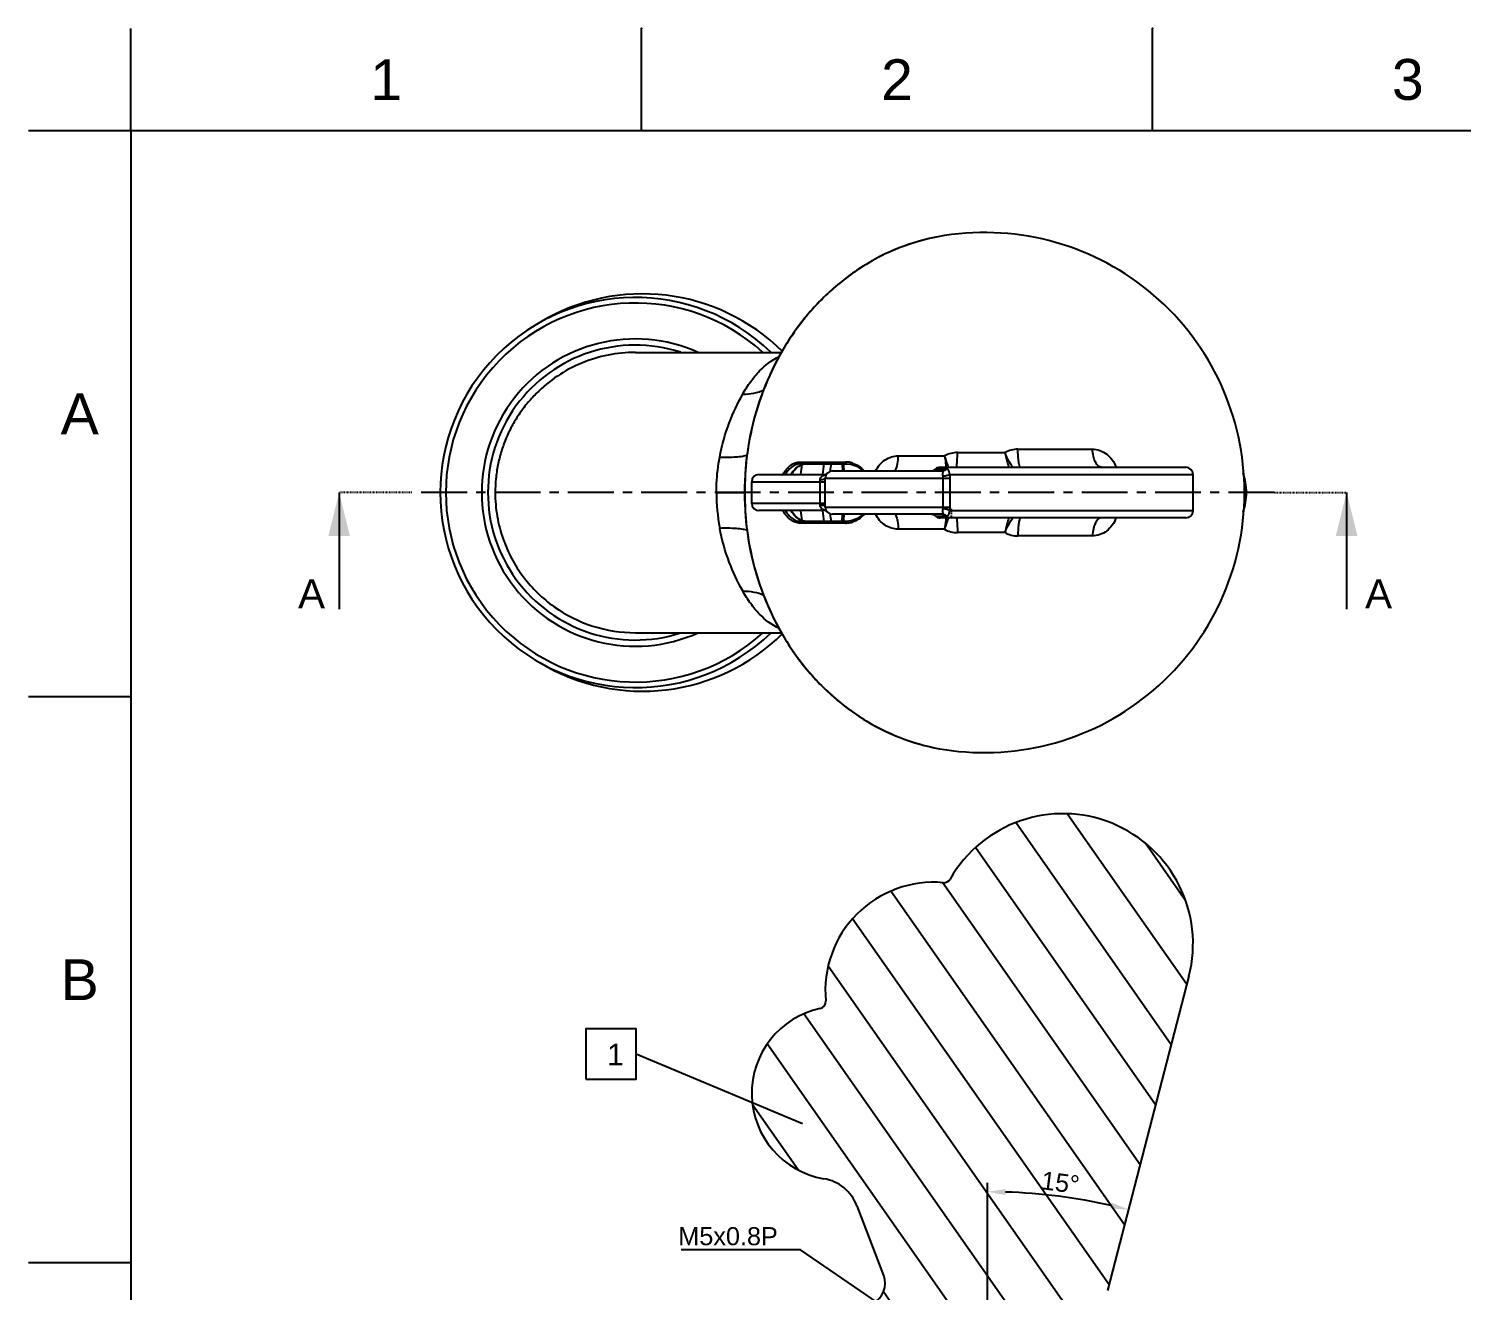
# Model space of a CAD drawing. Header units: millimetres. Extents: x 601 to 1195, y -13 to 407.
# Drawn here: x 601.1 to 799.4, y 232.1 to 406.7 of the extents above; entities that cross this region are included whole.
import ezdxf

# ---------------------------------------------------------------- set-up
doc = ezdxf.new("R2010")
doc.units = ezdxf.units.MM
doc.header["$LTSCALE"] = 0.1
for name, pattern in [('CENTER', [0.6, 0.375, -0.075, 0.075, -0.075]), ('CENTERX2', [101.6, 63.5, -12.7, 12.7, -12.7]), ('PHANTOM', [0.8, 0.45, -0.05, 0.1, -0.05, 0.1, -0.05])]:
    doc.linetypes.add(name, pattern=pattern)
for name, color, linetype in [('CENTER', 1, 'CENTERX2'), ('DEFAULT_1', 7, 'CENTER'), ('DEFAULT_3', 7, 'PHANTOM'), ('DIM', 3, 'Continuous'), ('TEXT', 2, 'Continuous')]:
    doc.layers.add(name, color=color, linetype=linetype)
doc.styles.get("Standard").update_dxf_attribs({"font": 'arial_0.ttf'})
doc.dimstyles.new('ISO-25', dxfattribs={"dimtxt": 2.5, "dimasz": 2.5, "dimexe": 1.25, "dimexo": 0.625, "dimtad": 1, "dimtxsty": 'Standard', "dimcen": 2.5, "dimadec": 0, "dimazin": 0, "dimtfac": 1, "dimtmove": 0, "dimatfit": 3, "dimfxl": 1, "dimarcsym": 0})

# ---------------------------------------------------------------- blocks, each defined once
blk = doc.blocks.new('*D6')
at = {"layer": 'Defpoints', "color": 0, "transparency": 16777216}
for p in [(761.67, 275.55), (746.89, 244.61), (750.43, 232.07), (733.8, 206.96), (733.8, 191.58)]:
    blk.add_point(p, dxfattribs=at)
at = {"layer": 'DIM', "color": 0, "lineweight": -2, "transparency": 16777216}
blk.add_line((733.8, 207.58), (733.8, 246.97), dxfattribs=at)
blk.add_arc((733.8, 167.78), 77.94, 77.3379, 88.1621, dxfattribs=at)
at = {"layer": 'DIM', "color": 0, "transparency": 16777216}
for points in [[(736.3, 245.26), (736.31, 246.1), (733.8, 245.72)], [(750.98, 244.23), (750.79, 243.42), (753.32, 243.24)]]:
    blk.add_solid(points, dxfattribs=at)
at = {"layer": 'DIM', "color": 0, "transparency": 16777216, "insert": (743.88, 246.98), "char_height": 2.5, "attachment_point": 5, "rotation": 352.75}
blk.add_mtext('15°', dxfattribs=at)

msp = doc.modelspace()

# ---------------------------------------------------------------- hatches: boundary and pattern name
at = {"linetype": 'Continuous'}
h = msp.add_hatch(dxfattribs=at)
h.set_pattern_fill('DEFAULT__25', color=2, scale=6.531969, angle=125, style=0, pattern_type=0)
h.set_pattern_definition([(125, (470.9376, -5.502), (-5.35068, -3.74658), [])])
edge = h.paths.add_edge_path()
edge.add_line((755.454, 224.325), (749.526, 225.639))
edge.add_line((749.526, 225.639), (745.919, 209.371))
edge.add_line((740.794, 210.507), (745.919, 209.371))
edge.add_line((743.174, 221.246), (740.794, 210.507))
edge.add_line((743.174, 221.246), (734.388, 223.194))
edge.add_line((734.388, 223.194), (733.955, 221.242))
edge.add_line((733.955, 221.242), (729.317, 222.27))
edge.add_line((729.317, 222.27), (728.937, 222.866))
edge.add_line((730.488, 229.86), (728.937, 222.866))
edge.add_line((730.488, 229.86), (724.559, 231.174))
edge.add_spline(control_points=[(724.559, 231.174), (722.593, 230.655), (720.681, 229.964), (718.837, 229.107)], knot_values=[0, 0, 0, 0, 1, 1, 1, 1], weights=[1, 0.9974035, 0.9974035, 1], degree=3, periodic=0)
edge.add_spline(control_points=[(718.837, 229.107), (718.759, 229.071), (718.674, 229.086), (718.612, 229.146)], knot_values=[0, 0, 0, 0, 1, 1, 1, 1], weights=[1, 0.8813654, 0.8813654, 1], degree=3, periodic=0)
edge.add_line((717.776, 229.968), (718.612, 229.146))
edge.add_spline(control_points=[(717.776, 229.968), (717.667, 230.075), (717.693, 230.225), (717.83, 230.291)], knot_values=[0, 0, 0, 0, 1, 1, 1, 1], weights=[1, 0.7160471, 0.7160471, 1], degree=3, periodic=0)
edge.add_line((717.923, 230.335), (717.83, 230.291))
edge.add_spline(control_points=[(717.923, 230.335), (719.415, 231.044), (720.028, 232.578), (719.436, 234.12)], knot_values=[0, 0, 0, 0, 1, 1, 1, 1], weights=[1, 0.8225329, 0.8225329, 1], degree=3, periodic=0)
edge.add_line((719.436, 234.12), (715.734, 243.766))
edge.add_spline(control_points=[(711.143, 247.53), (713.28, 247.164), (714.957, 245.79), (715.734, 243.766)], knot_values=[0, 0, 0, 0, 1, 1, 1, 1], weights=[1, 0.912717, 0.912717, 1], degree=3, periodic=0)
edge.add_spline(control_points=[(711.143, 247.53), (694.313, 250.407), (693.941, 267.478), (710.629, 271.087)], knot_values=[0, 0, 0, 0, 1, 1, 1, 1], weights=[1, 0.4600084, 0.4600084, 1], degree=3, periodic=0)
edge.add_spline(control_points=[(711.413, 272.158), (711.463, 271.629), (711.149, 271.199), (710.629, 271.087)], knot_values=[0, 0, 0, 0, 1, 1, 1, 1], weights=[1, 0.831994, 0.831994, 1], degree=3, periodic=0)
edge.add_spline(control_points=[(711.413, 272.158), (710.467, 282.227), (717.599, 289.397), (727.672, 288.503)], knot_values=[0, 0, 0, 0, 1, 1, 1, 1], weights=[1, 0.7599048, 0.7599048, 1], degree=3, periodic=0)
edge.add_spline(control_points=[(728.628, 289.002), (728.428, 288.654), (728.072, 288.468), (727.672, 288.503)], knot_values=[0, 0, 0, 0, 1, 1, 1, 1], weights=[1, 0.8947848, 0.8947848, 1], degree=3, periodic=0)
edge.add_spline(control_points=[(728.628, 289.002), (742.633, 313.449), (768.728, 302.825), (761.673, 275.548)], knot_values=[0, 0, 0, 0, 1, 1, 1, 1], weights=[1, 0.422128, 0.422128, 1], degree=3, periodic=0)
edge.add_line((761.673, 275.548), (750.43, 232.073))
edge.add_spline(control_points=[(751.799, 228.745), (750.61, 229.453), (750.083, 230.733), (750.43, 232.073)], knot_values=[0, 0, 0, 0, 1, 1, 1, 1], weights=[1, 0.8667663, 0.8667663, 1], degree=3, periodic=0)
edge.add_spline(control_points=[(751.799, 228.745), (763.786, 221.602), (770.254, 209.237), (769.284, 195.316)], knot_values=[0, 0, 0, 0, 1, 1, 1, 1], weights=[1, 0.9011603, 0.9011603, 1], degree=3, periodic=0)
edge.add_spline(control_points=[(769.284, 195.316), (769.277, 195.206), (769.196, 195.131), (769.086, 195.13)], knot_values=[0, 0, 0, 0, 1, 1, 1, 1], weights=[1, 0.8228257, 0.8228257, 1], degree=3, periodic=0)
edge.add_line((768.096, 195.121), (769.086, 195.13))
edge.add_spline(control_points=[(768.096, 195.121), (767.979, 195.12), (767.895, 195.202), (767.894, 195.32)], knot_values=[0, 0, 0, 0, 1, 1, 1, 1], weights=[1, 0.8047379, 0.8047379, 1], degree=3, periodic=0)
edge.add_line((767.87, 198.119), (767.894, 195.32))
edge.add_spline(control_points=[(755.454, 224.325), (763.369, 217.731), (767.78, 208.421), (767.87, 198.119)], knot_values=[0, 0, 0, 0, 1, 1, 1, 1], weights=[1, 0.9382711, 0.9382711, 1], degree=3, periodic=0)
edge = h.paths.add_edge_path()
edge.add_spline(control_points=[(704.911, 219.864), (702.986, 217.379), (701.401, 214.665), (700.183, 211.767)], knot_values=[0, 0, 0, 0, 1, 1, 1, 1], weights=[1, 0.9943227, 0.9943227, 1], degree=3, periodic=0)
edge.add_spline(control_points=[(705.21, 219.885), (705.118, 219.975), (704.99, 219.966), (704.911, 219.864)], knot_values=[0, 0, 0, 0, 1, 1, 1, 1], weights=[1, 0.7762232, 0.7762232, 1], degree=3, periodic=0)
edge.add_line((705.21, 219.885), (706, 219.108))
edge.add_spline(control_points=[(706.018, 218.844), (706.083, 218.928), (706.075, 219.034), (706, 219.108)], knot_values=[0, 0, 0, 0, 1, 1, 1, 1], weights=[1, 0.832452, 0.832452, 1], degree=3, periodic=0)
edge.add_spline(control_points=[(706.018, 218.844), (704.193, 216.47), (702.691, 213.879), (701.537, 211.116)], knot_values=[0, 0, 0, 0, 1, 1, 1, 1], weights=[1, 0.9943901, 0.9943901, 1], degree=3, periodic=0)
edge.add_spline(control_points=[(701.537, 211.116), (701.489, 211.002), (701.373, 210.959), (701.263, 211.015)], knot_values=[0, 0, 0, 0, 1, 1, 1, 1], weights=[1, 0.7876711, 0.7876711, 1], degree=3, periodic=0)
edge.add_line((700.278, 211.511), (701.263, 211.015))
edge.add_spline(control_points=[(700.278, 211.511), (700.179, 211.561), (700.141, 211.665), (700.183, 211.767)], knot_values=[0, 0, 0, 0, 1, 1, 1, 1], weights=[1, 0.8207102, 0.8207102, 1], degree=3, periodic=0)
edge = h.paths.add_edge_path()
edge.add_line((726.881, 213.591), (732.007, 212.455))
edge.add_line((727.855, 217.985), (726.881, 213.591))
edge.add_line((728.452, 218.365), (727.855, 217.985))
edge.add_line((733.089, 217.337), (728.452, 218.365))
edge.add_line((733.089, 217.337), (732.007, 212.455))

# ---------------------------------------------------------------- linework, layer by layer
for p, q in [((615.21, 392.586), (615.21, 406.728)), ((685.917, 392.586), (685.917, 406.728)), ((756.624, 392.586), (756.624, 406.728)), ((615.21, 392.586), (601.069, 392.586)), ((1180.867, 392.586), (615.21, 392.586)), ((615.21, 392.586), (615.21, 0.869)), ((615.21, 314.243), (601.069, 314.243)), ((615.21, 235.899), (601.069, 235.899))]:
    msp.add_line(p, q)
at = {"color": 7, "linetype": 'Continuous'}
for p, q in [((685.05, 361.909), (705.342, 361.909)), ((721.465, 347.586), (727.863, 347.585)), ((729.645, 348.047), (736.229, 348.047)), ((737.998, 348.509), (748.314, 348.509)), ((707.872, 346.732), (714.164, 346.732)), ((708.013, 346.509), (714.283, 346.509)), ((712.348, 345.509), (727.511, 345.509)), ((713.673, 346.509), (713.708, 345.509)), ((714.282, 346.509), (714.896, 346.442)), ((728.115, 345.759), (726.585, 345.759)), ((727.247, 346.009), (761.246, 346.009)), ((701.166, 341.009), (701.166, 344.009)), ((701.166, 344.009), (711.347, 344.009)), ((702.166, 345.009), (711.395, 345.009)), ((710.629, 344.009), (710.629, 344.259)), ((710.629, 341.009), (710.629, 344.009)), ((711.347, 340.509), (711.347, 344.509)), ((711.347, 344.509), (728.628, 344.509)), ((711.5, 345.022), (711.395, 345.009)), ((727.672, 340.509), (727.672, 344.509)), ((728.595, 345.009), (762.247, 345.009)), ((728.628, 340.509), (728.628, 344.509)), ((762.247, 340.009), (762.247, 345.009)), ((644.053, 342.509), (644.053, 336.389)), ((696.271, 342.509), (700.299, 342.509)), ((783.509, 342.509), (783.509, 336.389)), ((711.347, 341.009), (701.166, 341.009)), ((711.395, 340.009), (702.166, 340.009)), ((710.629, 340.759), (710.629, 341.009)), ((711.347, 340.509), (728.628, 340.509)), ((711.395, 340.009), (711.5, 339.996)), ((727.511, 339.509), (712.347, 339.509)), ((713.673, 338.509), (713.708, 339.509)), ((726.585, 339.259), (728.115, 339.259)), ((728.595, 340.009), (762.247, 340.009)), ((714.164, 338.285), (707.872, 338.285)), ((714.275, 338.509), (708.013, 338.509)), ((714.916, 338.58), (714.275, 338.509)), ((715.718, 338.88), (714.916, 338.58)), ((727.863, 337.432), (721.465, 337.432)), ((761.246, 339.009), (727.247, 339.009)), ((736.229, 336.97), (729.645, 336.97)), ((748.314, 336.509), (737.998, 336.509)), ((685.05, 323.109), (705.342, 323.109)), ((761.673, 275.548), (750.43, 232.073)), ((719.436, 234.12), (715.734, 243.766))]:
    msp.add_line(p, q, dxfattribs=at)
at = {"color": 5, "linetype": 'Continuous'}
for p, q in [((644.053, 336.389), (644.053, 326.389)), ((783.509, 336.389), (783.509, 326.389))]:
    msp.add_line(p, q, dxfattribs=at)
at = {"color": 7, "linetype": 'Continuous'}
for points in [[(714.896, 346.442), (715.699, 346.147), (716.414, 345.638), (716.523, 345.509)], [(716.526, 339.509), (716.43, 339.395), (715.718, 338.88)]]:
    msp.add_lwpolyline(points, dxfattribs=at)
for centre, radius, start, end in [((733.371, 342.509), 36, 0.00003, 98.80743), ((685.053, 342.509), 27, 46.06488, 313.93512), ((686.053, 342.509), 27.5, 45.19945, 121.16636), ((685.053, 342.509), 26.236, 47.82275, 312.17726), ((685.053, 342.509), 21.269, 65.86304, 294.13696), ((685.053, 342.509), 20.412, 72.14829, 287.85167), ((729.647, 344.371), 3.676, 90.03122, 119.02634), ((737.998, 344.885), 3.623, 89.99335, 119.23195), ((733.803, 342.509), 26.007, 171.4362, 174.45098), ((733.803, 342.509), 23, 169.97702, 173.73087), ((712.347, 344.509), 1, 90, 180), ((733.803, 342.509), 22, 169.51476, 172.26578), ((714.163, 343.569), 3.163, 87.3657, 89.9872), ((714.159, 343.516), 3.216, 75.63004, 87.33311), ((714.149, 343.478), 3.256, 72.82114, 75.62987), ((718.961, 346.547), 2.313, 333.203, 335.94449), ((725.924, 346.509), 1, 270, 311.40962), ((727.247, 345.009), 1, 90, 131.40962), ((733.803, 342.509), 16.2, 12.48734, 12.53297), ((761.247, 345.009), 1, 0, 90), ((740.331, 342.508), 40.147, 178.35933, 179.99952), ((702.166, 344.009), 1, 90, 180), ((726.615, 344.508), 1.057, 0.01545, 13.7001), ((724.81, 344.509), 3.818, 359.99178, 7.51727), ((722.816, 342.483), 26.545, 179.94539, 190.60815), ((740.331, 342.509), 40.147, 180.00048, 181.64451), ((733.371, 342.509), 36, 261.19257, 359.99997), ((702.166, 341.009), 1, 180, 270), ((733.803, 342.509), 26.007, 185.57527, 188.5433), ((733.803, 342.509), 23, 186.26912, 190.02298), ((712.347, 340.509), 1, 180, 270), ((733.803, 342.509), 22, 187.73421, 190.48524), ((718.961, 338.47), 2.313, 24.0555, 26.79702), ((725.924, 338.509), 1, 48.59038, 90), ((727.247, 340.009), 1, 228.59038, 270), ((726.615, 340.509), 1.057, 346.30312, 359.98133), ((724.842, 340.506), 3.786, 352.45148, 0.03947), ((761.247, 340.009), 1, 270, 0), ((714.164, 341.443), 3.158, 270.00721, 272.50032), ((714.159, 341.5), 3.215, 272.537, 284.51862), ((714.149, 341.541), 3.258, 284.51673, 287.18909), ((729.648, 340.651), 3.681, 241.00323, 269.95683), ((737.998, 340.131), 3.622, 240.76187, 270.00885), ((686.053, 342.509), 27.5, 238.83363, 314.80024), ((744.247, 280.055), 18, 345.5, 150.19183), ((726.347, 273.562), 15, 84.93333, 185.37098), ((727.76, 289.5), 1, 264.93333, 330.19183), ((710.418, 272.064), 1, 282.20429, 5.37098), ((713.166, 259.358), 12, 102.20429, 260.29724), ((710.132, 241.616), 6, 21, 80.29724), ((716.636, 233.045), 3, 295.41173, 21)]:
    msp.add_arc(centre, radius, start, end, dxfattribs=at)
for centre, major_axis, start_param, end_param in [((714.804, 371.162), (-2.001, 57.307), -4.2688909, -4.2494687), ((714.804, 313.855), (2.001, 57.307), 1.1078761, 1.1272983)]:
    msp.add_ellipse(centre, major_axis=major_axis, ratio=0.0348783, start_param=start_param, end_param=end_param, dxfattribs=at)
for points, knots in [([(727.859, 378.084), (725.955, 377.789), (722.171, 376.807), (716.86, 374.238), (712.048, 370.654), (707.891, 366.173), (704.518, 360.943), (702.032, 355.131), (700.509, 348.922), (700.168, 344.648), (700.168, 342.509)], [0, 0, 0, 0, 0.1180452, 0.2376106, 0.3593102, 0.4834453, 0.6100085, 0.7386903, 0.8689323, 1, 1, 1, 1]), ([(727.859, 378.084), (725.999, 377.796), (722.303, 376.845), (717.102, 374.371), (712.371, 370.922), (708.254, 366.607), (704.875, 361.561), (702.334, 355.939), (700.705, 349.912), (700.26, 345.748), (700.2, 343.658)], [0, 0, 0, 0, 0.1180897, 0.2376583, 0.3593238, 0.4833947, 0.6098843, 0.7385199, 0.8687788, 1, 1, 1, 1]), ([(685.05, 361.909), (683.785, 361.91), (681.242, 361.657), (677.579, 360.549), (674.205, 358.741), (671.736, 356.721), (670.034, 354.838), (668.898, 353.308), (667.915, 351.674), (667.098, 349.946), (666.455, 348.148), (665.99, 346.3), (665.71, 344.415), (665.65, 343.145), (665.65, 342.509)], [0, 0, 0, 0, 0.1246538, 0.2499331, 0.3747618, 0.4995755, 0.5620582, 0.6245312, 0.6870506, 0.7497575, 0.8125206, 0.874958, 0.937241, 1, 1, 1, 1]), ([(699.911, 356.126), (700.243, 356.732), (700.951, 357.863), (702.51, 359.75), (703.94, 360.86), (704.959, 361.325)], [0, 0, 0, 0, 0.2822465, 0.5426304, 1, 1, 1, 1]), ([(696.724, 347.421), (697.026, 349.026), (697.879, 352.026), (699.205, 354.84), (699.91, 356.126)], [0, 0, 0, 0, 0.5268784, 1, 1, 1, 1]), ([(699.911, 356.126), (700.435, 356.137), (701.444, 356.235), (702.423, 356.513), (702.872, 356.7)], [0, 0, 0, 0, 0.5188785, 1, 1, 1, 1]), ([(696.271, 342.509), (696.271, 342.922), (696.309, 344.568), (696.497, 346.21), (696.725, 347.421)], [0, 0, 0, 0, 0.2513678, 1, 1, 1, 1]), ([(696.724, 347.421), (697.483, 347.396), (698.551, 347.396), (699.851, 347.529), (700.388, 347.641), (700.618, 347.714)], [0, 0, 0, 0, 0.5816619, 0.8152748, 1, 1, 1, 1]), ([(718.306, 345.509), (718.451, 345.816), (718.821, 346.389), (719.58, 347.06), (720.484, 347.487), (721.141, 347.586), (721.465, 347.586)], [0, 0, 0, 0, 0.2556942, 0.5074943, 0.7552143, 1, 1, 1, 1]), ([(721.072, 345.605), (721.196, 345.882), (721.373, 346.541), (721.447, 347.214), (721.465, 347.586)], [0, 0, 0, 0, 0.449699, 1, 1, 1, 1]), ([(728.429, 345.996), (728.386, 346.107), (728.186, 346.633), (728.003, 347.165), (727.864, 347.586)], [0, 0, 0, 0, 0.2126612, 1, 1, 1, 1]), ([(727.864, 347.586), (727.885, 347.441), (727.959, 346.912), (728.023, 346.381), (728.058, 345.995)], [0, 0, 0, 0, 0.2740745, 1, 1, 1, 1]), ([(729.507, 346.003), (729.554, 346.295), (729.613, 346.977), (729.639, 347.66), (729.645, 348.047)], [0, 0, 0, 0, 0.4330633, 1, 1, 1, 1]), ([(736.229, 348.047), (736.301, 347.655), (736.45, 346.961), (736.653, 346.279), (736.769, 345.991)], [0, 0, 0, 0, 0.5625145, 1, 1, 1, 1]), ([(737.36, 346.007), (737.258, 346.113), (737.051, 346.376), (736.641, 347.042), (736.385, 347.627), (736.229, 348.047)], [0, 0, 0, 0, 0.1880635, 0.425989, 1, 1, 1, 1]), ([(738.384, 346.009), (738.357, 346.009), (738.314, 346.05), (738.278, 346.117), (738.23, 346.237), (738.179, 346.439), (738.1, 346.882), (738.032, 347.581), (738.006, 348.18), (737.998, 348.509)], [0, 0, 0, 0, 0.0320139, 0.0577886, 0.0912242, 0.1813065, 0.3010926, 0.6159971, 1, 1, 1, 1]), ([(748.314, 348.509), (748.663, 348.509), (749.376, 348.388), (750.339, 347.866), (751.114, 347.055), (751.455, 346.375), (751.575, 346.016)], [0, 0, 0, 0, 0.2401286, 0.4861735, 0.7398889, 1, 1, 1, 1]), ([(749.559, 346.009), (749.484, 346.009), (749.323, 346.045), (749.105, 346.193), (748.906, 346.423), (748.653, 346.859), (748.425, 347.564), (748.337, 348.177), (748.314, 348.509)], [0, 0, 0, 0, 0.07547, 0.1605842, 0.261153, 0.3794538, 0.6654999, 1, 1, 1, 1]), ([(705.497, 345.03), (705.629, 345.283), (705.929, 345.746), (706.506, 346.299), (707.164, 346.65), (707.641, 346.732), (707.872, 346.732)], [0, 0, 0, 0, 0.2792487, 0.5363775, 0.7740481, 1, 1, 1, 1]), ([(708.013, 346.509), (707.805, 346.509), (707.375, 346.438), (706.776, 346.135), (706.245, 345.655), (705.962, 345.251), (705.836, 345.029)], [0, 0, 0, 0, 0.2274344, 0.4657248, 0.7222418, 1, 1, 1, 1]), ([(706.626, 345.029), (706.801, 345.336), (707.209, 345.88), (707.783, 346.26), (708.078, 346.372)], [0, 0, 0, 0, 0.5277812, 1, 1, 1, 1]), ([(706.676, 345.029), (706.847, 345.335), (707.243, 345.875), (707.803, 346.256), (708.09, 346.37)], [0, 0, 0, 0, 0.5323942, 1, 1, 1, 1]), ([(707.872, 346.732), (707.869, 346.704), (707.873, 346.649), (707.901, 346.576), (707.949, 346.523), (707.993, 346.509), (708.013, 346.509)], [0, 0, 0, 0, 0.2856165, 0.5549525, 0.7915239, 1, 1, 1, 1]), ([(708.078, 346.372), (708.136, 346.395), (708.371, 346.473), (708.619, 346.509), (708.803, 346.509)], [0, 0, 0, 0, 0.2544585, 1, 1, 1, 1]), ([(708.09, 346.37), (708.147, 346.392), (708.377, 346.472), (708.622, 346.509), (708.803, 346.509)], [0, 0, 0, 0, 0.255991, 1, 1, 1, 1]), ([(714.164, 346.732), (714.162, 346.704), (714.164, 346.625), (714.213, 346.509), (714.271, 346.509)], [0, 0, 0, 0, 0.3245335, 1, 1, 1, 1]), ([(715.111, 346.588), (715.417, 346.494), (716.015, 346.207), (716.512, 345.77), (716.732, 345.52)], [0, 0, 0, 0, 0.4901641, 1, 1, 1, 1]), ([(728.115, 345.759), (728.034, 345.681), (727.845, 345.554), (727.62, 345.509), (727.511, 345.509)], [0, 0, 0, 0, 0.5056407, 1, 1, 1, 1]), ([(727.642, 344.759), (727.618, 344.858), (727.604, 345.006), (727.623, 345.188), (727.644, 345.298), (727.661, 345.385), (727.661, 345.451), (727.632, 345.485), (727.584, 345.507), (727.541, 345.509), (727.511, 345.509)], [0, 0, 0, 0, 0.3558156, 0.5082708, 0.6388661, 0.743686, 0.8201135, 0.8540741, 0.8932231, 1, 1, 1, 1]), ([(728.595, 345.009), (728.562, 345.132), (728.525, 345.302), (728.465, 345.503), (728.42, 345.605), (728.364, 345.681), (728.266, 345.748), (728.175, 345.759), (728.115, 345.759)], [0, 0, 0, 0, 0.3923704, 0.5319615, 0.6421462, 0.7326823, 0.8157586, 1, 1, 1, 1]), ([(769.637, 342.509), (769.637, 342.972), (769.558, 343.902), (769.326, 344.805), (769.175, 345.243)], [0, 0, 0, 0, 0.5000185, 1, 1, 1, 1]), ([(710.629, 344.259), (710.629, 344.372), (710.705, 344.593), (710.903, 344.783), (711.075, 344.891), (711.198, 344.952), (711.303, 344.99), (711.368, 345.009), (711.395, 345.009)], [0, 0, 0, 0, 0.2958079, 0.5734999, 0.7045152, 0.8264073, 0.9306657, 1, 1, 1, 1]), ([(711.229, 344.341), (711.143, 344.314), (710.943, 344.277), (710.741, 344.262), (710.629, 344.259)], [0, 0, 0, 0, 0.4453479, 1, 1, 1, 1]), ([(711.359, 344.398), (711.35, 344.392), (711.309, 344.369), (711.264, 344.352), (711.229, 344.341)], [0, 0, 0, 0, 0.2136458, 1, 1, 1, 1]), ([(728.595, 345.009), (728.541, 344.977), (728.409, 344.921), (728.093, 344.825), (727.828, 344.779), (727.642, 344.759)], [0, 0, 0, 0, 0.1900157, 0.4325051, 1, 1, 1, 1]), ([(665.65, 342.509), (665.651, 341.412), (665.833, 339.225), (666.385, 337.1), (666.746, 336.076)], [0, 0, 0, 0, 0.5024996, 1, 1, 1, 1]), ([(700.168, 342.509), (700.168, 340.369), (700.509, 336.095), (702.032, 329.887), (704.518, 324.074), (707.891, 318.844), (712.048, 314.364), (716.86, 310.779), (722.171, 308.21), (725.955, 307.228), (727.859, 306.933)], [0, 0, 0, 0, 0.1310677, 0.2613098, 0.3899915, 0.5165547, 0.6406898, 0.7623894, 0.8819548, 1, 1, 1, 1]), ([(700.2, 341.357), (700.26, 339.266), (700.705, 335.102), (702.335, 329.076), (704.876, 323.454), (708.255, 318.409), (712.371, 314.095), (717.103, 310.646), (722.304, 308.172), (725.999, 307.221), (727.859, 306.933)], [0, 0, 0, 0, 0.1312214, 0.2614801, 0.3901155, 0.5166049, 0.6406757, 0.7623413, 0.88191, 1, 1, 1, 1]), ([(769.175, 339.774), (769.326, 340.213), (769.558, 341.115), (769.637, 342.045), (769.637, 342.509)], [0, 0, 0, 0, 0.4999815, 1, 1, 1, 1]), ([(707.872, 338.285), (707.641, 338.285), (707.164, 338.367), (706.506, 338.718), (705.929, 339.271), (705.629, 339.734), (705.497, 339.987)], [0, 0, 0, 0, 0.2259484, 0.4636189, 0.7207497, 1, 1, 1, 1]), ([(705.836, 339.988), (705.962, 339.767), (706.245, 339.362), (706.776, 338.882), (707.375, 338.579), (707.805, 338.509), (708.013, 338.509)], [0, 0, 0, 0, 0.2777582, 0.5342752, 0.7725656, 1, 1, 1, 1]), ([(708.078, 338.645), (707.783, 338.758), (707.209, 339.137), (706.801, 339.681), (706.626, 339.988)], [0, 0, 0, 0, 0.4722188, 1, 1, 1, 1]), ([(708.091, 338.647), (707.804, 338.76), (707.244, 339.142), (706.847, 339.682), (706.676, 339.988)], [0, 0, 0, 0, 0.4675878, 1, 1, 1, 1]), ([(711.229, 340.676), (711.143, 340.703), (710.943, 340.741), (710.741, 340.755), (710.629, 340.759)], [0, 0, 0, 0, 0.4453475, 1, 1, 1, 1]), ([(711.395, 340.009), (711.368, 340.009), (711.303, 340.027), (711.198, 340.066), (711.075, 340.126), (710.903, 340.235), (710.705, 340.424), (710.629, 340.646), (710.629, 340.759)], [0, 0, 0, 0, 0.0693795, 0.173635, 0.2954899, 0.4264793, 0.7042081, 1, 1, 1, 1]), ([(711.359, 340.619), (711.35, 340.625), (711.309, 340.648), (711.264, 340.665), (711.229, 340.676)], [0, 0, 0, 0, 0.2136426, 1, 1, 1, 1]), ([(716.729, 339.493), (716.509, 339.245), (716.013, 338.809), (715.416, 338.524), (715.111, 338.429)], [0, 0, 0, 0, 0.5097956, 1, 1, 1, 1]), ([(721.465, 337.432), (721.141, 337.432), (720.484, 337.53), (719.58, 337.957), (718.821, 338.628), (718.451, 339.202), (718.306, 339.508)], [0, 0, 0, 0, 0.2447857, 0.4925055, 0.7443057, 1, 1, 1, 1]), ([(721.072, 339.413), (721.196, 339.135), (721.373, 338.476), (721.447, 337.803), (721.465, 337.432)], [0, 0, 0, 0, 0.449699, 1, 1, 1, 1]), ([(727.511, 339.509), (727.541, 339.509), (727.584, 339.51), (727.632, 339.532), (727.661, 339.567), (727.661, 339.632), (727.644, 339.719), (727.623, 339.829), (727.604, 340.011), (727.618, 340.159), (727.642, 340.259)], [0, 0, 0, 0, 0.1067821, 0.1459068, 0.1797787, 0.2561101, 0.360893, 0.4913661, 0.6438693, 1, 1, 1, 1]), ([(728.115, 339.259), (728.034, 339.337), (727.845, 339.464), (727.62, 339.509), (727.511, 339.509)], [0, 0, 0, 0, 0.5056333, 1, 1, 1, 1]), ([(728.595, 340.009), (728.541, 340.04), (728.409, 340.096), (728.093, 340.192), (727.828, 340.238), (727.642, 340.259)], [0, 0, 0, 0, 0.1900092, 0.432496, 1, 1, 1, 1]), ([(728.115, 339.259), (728.175, 339.259), (728.266, 339.27), (728.364, 339.336), (728.42, 339.412), (728.465, 339.514), (728.525, 339.715), (728.563, 339.885), (728.595, 340.009)], [0, 0, 0, 0, 0.1840613, 0.2671203, 0.3575438, 0.467739, 0.607369, 1, 1, 1, 1]), ([(699.91, 328.891), (699.205, 330.177), (697.879, 332.991), (697.026, 335.991), (696.724, 337.597)], [0, 0, 0, 0, 0.4731213, 1, 1, 1, 1]), ([(696.725, 337.597), (697.484, 337.621), (698.551, 337.621), (699.85, 337.488), (700.388, 337.376), (700.618, 337.304)], [0, 0, 0, 0, 0.5816118, 0.8152446, 1, 1, 1, 1]), ([(707.872, 338.285), (707.869, 338.313), (707.873, 338.368), (707.901, 338.441), (707.949, 338.494), (707.993, 338.509), (708.013, 338.509)], [0, 0, 0, 0, 0.2856165, 0.5549525, 0.7915239, 1, 1, 1, 1]), ([(708.803, 338.509), (708.742, 338.509), (708.496, 338.52), (708.251, 338.579), (708.078, 338.645)], [0, 0, 0, 0, 0.2474087, 1, 1, 1, 1]), ([(708.803, 338.509), (708.744, 338.509), (708.501, 338.52), (708.261, 338.58), (708.091, 338.647)], [0, 0, 0, 0, 0.2461249, 1, 1, 1, 1]), ([(714.164, 338.285), (714.162, 338.313), (714.164, 338.393), (714.213, 338.509), (714.271, 338.509)], [0, 0, 0, 0, 0.3245329, 1, 1, 1, 1]), ([(728.058, 339.023), (728.047, 338.905), (727.994, 338.374), (727.924, 337.844), (727.864, 337.432)], [0, 0, 0, 0, 0.2204327, 1, 1, 1, 1]), ([(727.864, 337.432), (727.913, 337.581), (728.093, 338.114), (728.283, 338.644), (728.429, 339.021)], [0, 0, 0, 0, 0.2804555, 1, 1, 1, 1]), ([(729.507, 339.014), (729.554, 338.722), (729.613, 338.04), (729.639, 337.357), (729.645, 336.97)], [0, 0, 0, 0, 0.4330633, 1, 1, 1, 1]), ([(736.769, 339.026), (736.653, 338.738), (736.45, 338.056), (736.301, 337.362), (736.229, 336.97)], [0, 0, 0, 0, 0.4374834, 1, 1, 1, 1]), ([(736.229, 336.97), (736.385, 337.391), (736.641, 337.975), (737.051, 338.641), (737.258, 338.904), (737.359, 339.01)], [0, 0, 0, 0, 0.5740014, 0.8119258, 1, 1, 1, 1]), ([(738.384, 339.009), (738.357, 339.009), (738.314, 338.967), (738.278, 338.901), (738.23, 338.781), (738.179, 338.579), (738.1, 338.135), (738.032, 337.436), (738.006, 336.838), (737.998, 336.509)], [0, 0, 0, 0, 0.0320139, 0.0577886, 0.0912242, 0.1813065, 0.3010926, 0.6159971, 1, 1, 1, 1]), ([(749.559, 339.009), (749.484, 339.009), (749.323, 338.972), (749.105, 338.824), (748.906, 338.594), (748.653, 338.158), (748.425, 337.453), (748.337, 336.84), (748.314, 336.509)], [0, 0, 0, 0, 0.075473, 0.1606019, 0.2611861, 0.3794961, 0.665535, 1, 1, 1, 1]), ([(751.575, 339.001), (751.455, 338.642), (751.114, 337.962), (750.339, 337.151), (749.376, 336.629), (748.663, 336.509), (748.314, 336.509)], [0, 0, 0, 0, 0.2601102, 0.5138255, 0.7598711, 1, 1, 1, 1]), ([(666.746, 336.076), (667.078, 335.135), (667.886, 333.303), (670.032, 329.943), (673.656, 326.425), (679.065, 323.728), (683.065, 323.109), (685.05, 323.108)], [0, 0, 0, 0, 0.1255996, 0.2507029, 0.500087, 0.7501971, 1, 1, 1, 1]), ([(699.91, 328.891), (700.434, 328.88), (701.444, 328.783), (702.423, 328.505), (702.871, 328.317)], [0, 0, 0, 0, 0.5185736, 1, 1, 1, 1]), ([(704.948, 323.697), (703.931, 324.163), (702.505, 325.272), (700.949, 327.158), (700.243, 328.287), (699.911, 328.891)], [0, 0, 0, 0, 0.4574537, 0.7178195, 1, 1, 1, 1])]:
    msp.add_open_spline(points, degree=3, knots=knots, dxfattribs=at)
for p in [(685.917, 406.728), (756.624, 406.728)]:
    msp.add_point(p)
for points in [[(644.053, 342.509), (645.553, 336.509), (642.553, 336.509)], [(783.509, 342.509), (782.009, 336.509), (785.009, 336.509)]]:
    msp.add_solid(points, dxfattribs=at)
at = {"layer": 'CENTER'}
msp.add_line((773.509, 342.509), (654.053, 342.509), dxfattribs=at)
at = {"layer": 'DEFAULT_1', "color": 7, "linetype": 'CENTER'}
msp.add_line((728.803, 338.946), (728.803, 340.259), dxfattribs=at)
at = {"layer": 'DEFAULT_3', "color": 5, "linetype": 'PHANTOM'}
for p, q in [((654.053, 342.509), (644.053, 342.509)), ((773.509, 342.509), (783.509, 342.509))]:
    msp.add_line(p, q, dxfattribs=at)
at = {"layer": 'DIM'}
msp.add_line((685.176, 264.796), (708.188, 255.18), dxfattribs=at)
msp.add_lwpolyline([(678.176, 261.296), (685.176, 261.296), (685.176, 268.296), (678.176, 268.296)], close=True, dxfattribs=at)

# ---------------------------------------------------------------- texts
at = {"char_height": 5.657, "attachment_point": 5}
for s, width, insert in [('3', 50, (791.978, 399.657)), ('1', 50, (650.564, 399.657)), ('2', 50, (721.271, 399.657)), ('A', 10, (608.14, 353.415)), ('B', 10, (608.14, 275.071))]:
    msp.add_mtext_dynamic_manual_height_columns(s, width=width, gutter_width=12.5, heights=[0], dxfattribs=dict(at, insert=insert))
at = {"layer": 'CENTER', "insert": (678.176, 266.21), "char_height": 3, "attachment_point": 1}
msp.add_mtext_dynamic_manual_height_columns('\\pi2.9475;1', width=7, gutter_width=12.5, heights=[0], dxfattribs=at)
at = {"layer": 'DIM', "insert": (704.774, 238.285), "char_height": 2.5, "attachment_point": 9}
msp.add_mtext('M5x0.8P', dxfattribs=at)
at = {"layer": 'TEXT', "char_height": 4, "attachment_point": 1}
for insert in [(638.366, 330.503), (786.071, 330.503)]:
    msp.add_mtext_dynamic_manual_height_columns('A', width=7.99021, gutter_width=12.5, heights=[0], dxfattribs=dict(at, insert=insert))

# ---------------------------------------------------------------- dimensions: what is measured, and where the dimension line sits
at = {"layer": 'DIM'}
dim = msp.add_angular_dim_2l(base=(746.8898, 244.6129), line1=((761.6733, 275.5478), (750.4299, 232.0728)), line2=((733.8024, 206.9564), (733.8024, 191.5769)), dimstyle='ISO-25', dxfattribs=at)
dim.commit()
dim.dimension.update_dxf_attribs({"geometry": '*D6', "text_midpoint": (743.8784, 246.9826)})

# ---------------------------------------------------------------- leaders
at = {"layer": 'DIM', "annotation_type": 0, "has_hookline": 1, "hookline_direction": 1, "text_width": 13.371}
msp.add_leader([(730.359, 222.346), (707.899, 237.66), (705.399, 237.66)], dimstyle='ISO-25', dxfattribs=at)

doc.saveas('drawing.dxf')
